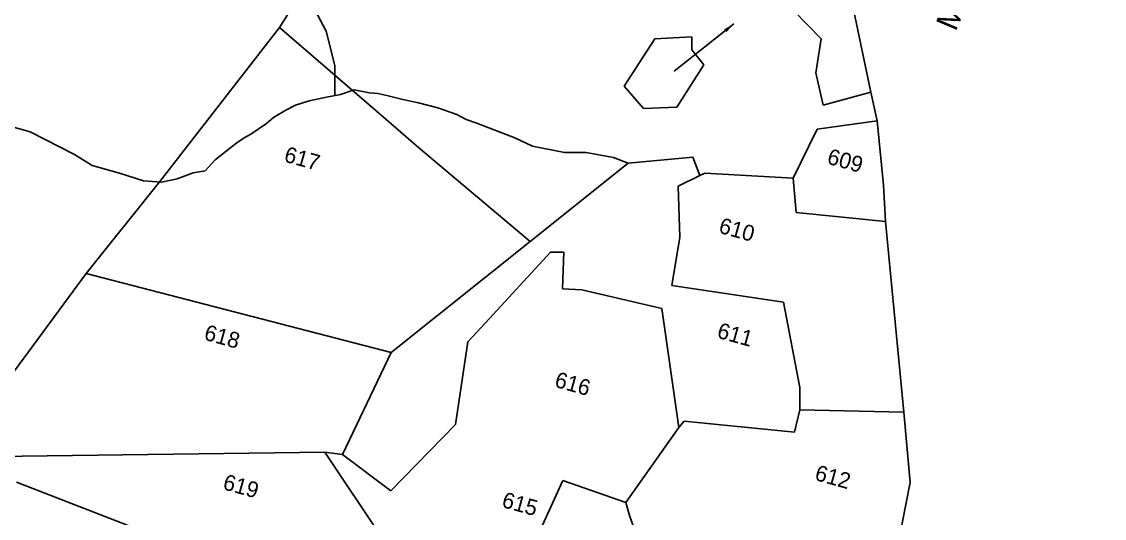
# Model space of a CAD drawing. Header units: metres. Extents: x 291974 to 293244, y 2020596 to 2023640.
# Drawn here: x 292807.5 to 293053.4, y 2022564.2 to 2022677 of the extents above; entities that cross this region are included whole.
import ezdxf
from ezdxf.enums import TextEntityAlignment as Align

# ---------------------------------------------------------------- set-up
doc = ezdxf.new("R2010")
doc.units = ezdxf.units.M
doc.header["$MEASUREMENT"] = 0
for name, color, linetype in [('LINE_WATER', 4, 'Continuous'), ('POLY_PARCEL', 6, 'Continuous'), ('TEXT_MAPOUT', 7, 'Continuous'), ('TEXT_PARCEL', 7, 'Continuous'), ('V_BOUND_LINE', 7, 'Continuous')]:
    doc.layers.add(name, color=color, linetype=linetype)
doc.styles.get("Standard").update_dxf_attribs({"font": 'arial.ttf'})
doc.styles.add('TEXT_MAP', font='')
doc.styles.get('TEXT_MAP').set_extended_font_data('Kruti Dev 050')
doc.dimstyles.get("Standard").update_dxf_attribs({"dimtxt": 0.18, "dimasz": 0.18, "dimexe": 0.18, "dimexo": 0.0625, "dimgap": 0.09, "dimtad": 0, "dimtih": 1, "dimtoh": 1, "dimdec": 4, "dimzin": 0, "dimdsep": 46, "dimtxsty": 'Standard', "dimcen": 0.09, "dimadec": 0, "dimazin": 0, "dimtfac": 1, "dimtdec": 4, "dimtofl": 0, "dimtmove": 0, "dimatfit": 3, "dimfxl": 1, "dimtolj": 1, "dimtzin": 0, "dimarcsym": 0})

msp = doc.modelspace()

# ---------------------------------------------------------------- linework, layer by layer
at = {"layer": 'LINE_WATER'}
for p, q in [((292876.69, 2022674.89), (292873.3, 2022681.15)), ((292878.66, 2022667.05), (292876.69, 2022674.89)), ((292878.61, 2022660.21), (292878.66, 2022667.05)), ((292876.72, 2022659.86), (292879.91, 2022660.45)), ((292879.91, 2022660.45), (292883.06, 2022661.58)), ((292883.06, 2022661.58), (292886.54, 2022660.87)), ((292886.54, 2022660.87), (292888.49, 2022660.71)), ((292888.49, 2022660.71), (292891.03, 2022660.08)), ((292867.53, 2022656.93), (292869.71, 2022658.06)), ((292869.71, 2022658.06), (292872.83, 2022659.07)), ((292872.83, 2022659.07), (292876.72, 2022659.86)), ((292891.03, 2022660.08), (292894.05, 2022659.37)), ((292894.05, 2022659.37), (292897.65, 2022658.63)), ((292897.65, 2022658.63), (292902.03, 2022657.47)), ((292864.69, 2022655.27), (292867.53, 2022656.93)), ((292902.03, 2022657.47), (292906.38, 2022655.95)), ((292906.38, 2022655.95), (292908.5, 2022654.78)), ((292802.67, 2022653.87), (292809.45, 2022651.99)), ((292859.56, 2022651.5), (292863.14, 2022653.9)), ((292863.14, 2022653.9), (292864.69, 2022655.27)), ((292908.5, 2022654.78), (292910.63, 2022654.06)), ((292910.63, 2022654.06), (292919.49, 2022650.65)), ((292809.45, 2022651.99), (292819.47, 2022646.85)), ((292856.47, 2022649.6), (292858.16, 2022650.71)), ((292858.16, 2022650.71), (292859.56, 2022651.5)), ((292919.49, 2022650.65), (292923.5, 2022648.75)), ((292851.43, 2022645.67), (292856.47, 2022649.6)), ((292923.5, 2022648.75), (292930.8, 2022647.32)), ((292819.47, 2022646.85), (292823.51, 2022644.35)), ((292849.15, 2022643.15), (292851.43, 2022645.67)), ((292930.8, 2022647.32), (292935.74, 2022647.33)), ((292935.74, 2022647.33), (292941.93, 2022646.2)), ((292941.93, 2022646.2), (292945.27, 2022644.88)), ((292823.51, 2022644.35), (292829.73, 2022642.62)), ((292829.73, 2022642.62), (292835.18, 2022640.91)), ((292835.18, 2022640.91), (292839.23, 2022640.58)), ((292839.23, 2022640.58), (292842.8, 2022641.36)), ((292842.8, 2022641.36), (292846.47, 2022642.71)), ((292846.47, 2022642.71), (292849.15, 2022643.15))]:
    msp.add_line(p, q, dxfattribs=at)
at = {"layer": 'POLY_PARCEL'}
for p, q in [((292887.87, 2022710.57), (292866.09, 2022675.71)), ((292989.06, 2022673.14), (292979.64, 2022682.81)), ((292838.85, 2022640.74), (292866.09, 2022675.71)), ((292866.09, 2022675.71), (292890.18, 2022654.92)), ((292951.34, 2022673.12), (292944.32, 2022662.37)), ((292959.74, 2022673.61), (292951.34, 2022673.12)), ((292959.71, 2022670.6), (292959.74, 2022673.61)), ((292987.92, 2022665.4), (292989.06, 2022673.14)), ((292962.41, 2022667.23), (292959.71, 2022670.6)), ((292956.32, 2022657.63), (292962.41, 2022667.23)), ((292989.52, 2022658.1), (292987.92, 2022665.4)), ((292944.32, 2022662.37), (292948.77, 2022657.31)), ((293000.41, 2022661.03), (292989.52, 2022658.1)), ((292948.77, 2022657.31), (292956.32, 2022657.63)), ((292890.18, 2022654.92), (292897.65, 2022648.42)), ((293001.8, 2022654.5), (292988.2, 2022652.62)), ((292988.2, 2022652.62), (292982.73, 2022641.5)), ((292897.65, 2022648.42), (292922.99, 2022627.08)), ((292959.97, 2022646.25), (292945.27, 2022644.88)), ((292961.53, 2022642.08), (292959.97, 2022646.25)), ((292945.27, 2022644.88), (292922.99, 2022627.08)), ((292822.14, 2022619.85), (292838.85, 2022640.74)), ((292956.61, 2022639.68), (292961.53, 2022642.08)), ((292961.53, 2022642.08), (292962.67, 2022642.63)), ((292962.67, 2022642.63), (292982.73, 2022641.5)), ((292982.73, 2022641.5), (292983.38, 2022633.67)), ((292957.02, 2022628.08), (292956.61, 2022639.68)), ((292983.38, 2022633.67), (293003.7, 2022631.63)), ((292922.99, 2022627.08), (292891.43, 2022601.88)), ((292955.19, 2022617.1), (292957.02, 2022628.08)), ((292912.86, 2022608.64), (292927.61, 2022624.7)), ((292927.61, 2022624.7), (292930.68, 2022624.71)), ((292930.68, 2022624.71), (292930.37, 2022616.33)), ((292791.42, 2022578.18), (292822.14, 2022619.85)), ((292822.14, 2022619.85), (292891.43, 2022601.88)), ((292930.37, 2022616.33), (292934.75, 2022616.13)), ((292980.55, 2022613.29), (292955.19, 2022617.1)), ((292934.75, 2022616.13), (292952.94, 2022611.89)), ((292952.94, 2022611.89), (292956.73, 2022584.84)), ((292984.25, 2022593.92), (292980.55, 2022613.29)), ((292908.84, 2022604.31), (292912.86, 2022608.64)), ((292906.05, 2022585.53), (292908.84, 2022604.31)), ((292891.43, 2022601.88), (292880.37, 2022578.75)), ((292984.27, 2022588.88), (292984.25, 2022593.92)), ((292983.05, 2022583.77), (292984.27, 2022588.88)), ((292984.27, 2022588.88), (293007.88, 2022588.37)), ((292891.38, 2022570.45), (292906.05, 2022585.53)), ((292956.73, 2022584.84), (292944.75, 2022567.8)), ((292956.73, 2022584.84), (292957.96, 2022586.27)), ((292957.96, 2022586.27), (292983.05, 2022583.77)), ((292876.33, 2022579.25), (292791.42, 2022578.18)), ((292889.46, 2022559.69), (292876.33, 2022579.25)), ((292880.37, 2022578.75), (292876.33, 2022579.25)), ((292880.37, 2022578.75), (292891.38, 2022570.45)), ((292806.36, 2022572.42), (292839.14, 2022559.7)), ((292930.4, 2022572.79), (292922.66, 2022555.79)), ((292944.75, 2022567.8), (292930.4, 2022572.79)), ((292944.75, 2022567.8), (292945.55, 2022564.87)), ((292945.55, 2022564.87), (292949.64, 2022553.45))]:
    msp.add_line(p, q, dxfattribs=at)
at = {"layer": 'V_BOUND_LINE'}
for p, q in [((293000.41, 2022661.03), (292992, 2022700.56)), ((293001.8, 2022654.5), (293000.41, 2022661.03)), ((293003.26, 2022639.88), (293001.8, 2022654.5)), ((293003.7, 2022631.63), (293003.26, 2022639.88)), ((293007.88, 2022588.37), (293003.7, 2022631.63)), ((293009.3, 2022572.34), (293007.88, 2022588.37)), ((293005, 2022550.47), (293009.3, 2022572.34))]:
    msp.add_line(p, q, dxfattribs=at)

# ---------------------------------------------------------------- texts
at = {"layer": 'TEXT_MAPOUT'}
msp.add_text('MAUJE MITHGARCHI SHIV', height=5.0029, rotation=66.8996, dxfattribs=at).set_placement((293019.62, 2022674.64))
at = {"layer": 'TEXT_PARCEL', "style": 'TEXT_MAP'}
for s, p in [('617', (292870.76, 2022644.22)), ('609', (292994.1, 2022643.75)), ('610', (292969.49, 2022628.07)), ('618', (292852.58, 2022603.78)), ('611', (292969.11, 2022604.23)), ('616', (292932.21, 2022593.07)), ('612', (292991.3, 2022571.91)), ('619', (292856.86, 2022569.81)), ('615', (292920.22, 2022565.78))]:
    msp.add_text(s, height=3.602, rotation=344.4986, dxfattribs=at).set_placement(p, align=Align.CENTER)

# ---------------------------------------------------------------- leaders
msp.add_leader([(292969.29, 2022676.53), (292955.72, 2022665.82)], dimstyle='Standard', override={"dimtxt": 2.5, "dimasz": 2.5, "dimexe": 1.25, "dimexo": 0.625, "dimgap": 0.625, "dimtad": 1, "dimtih": 0, "dimtoh": 0, "dimzin": 8, "dimcen": 2.5, "dimtofl": 1})

doc.saveas('drawing.dxf')
